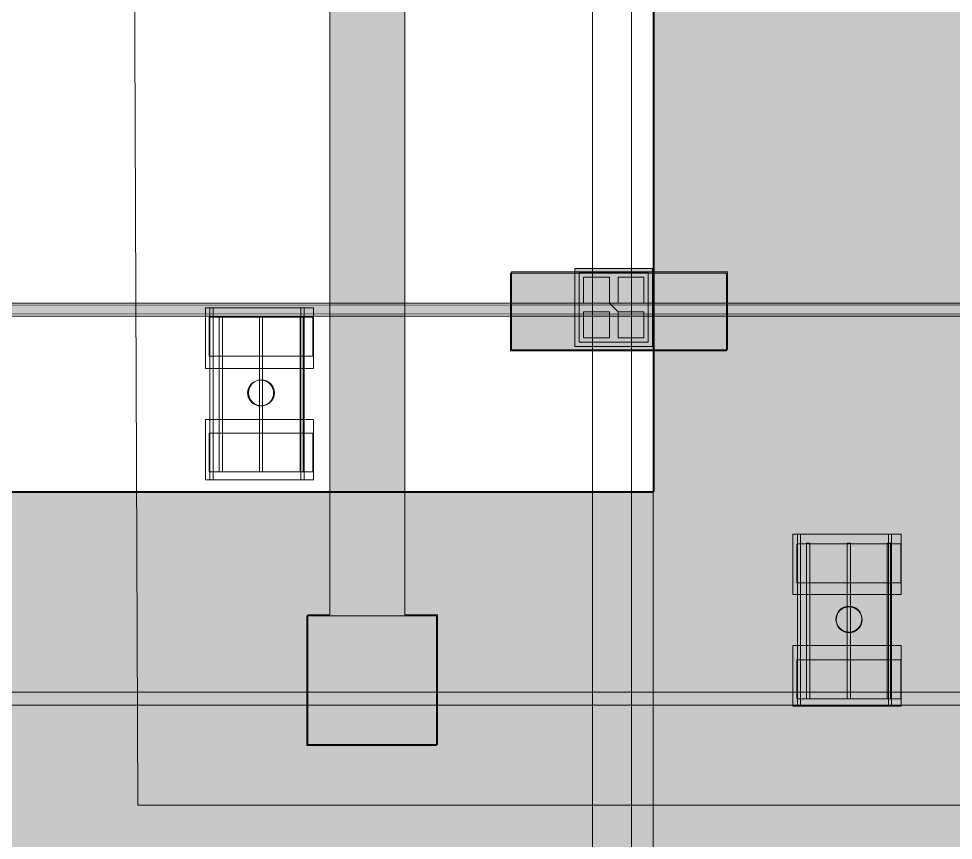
# Model space of a CAD drawing. Header units: inches. Extents: x -10671 to 1761, y -674 to 7170.
# Drawn here: x -653.6 to -221.1, y 131.8 to 511.9 of the extents above; entities that cross this region are included whole.
import ezdxf

# ---------------------------------------------------------------- set-up
doc = ezdxf.new("R2010")
doc.units = ezdxf.units.IN
doc.header["$LTSCALE"] = 19.2
doc.header["$MEASUREMENT"] = 0
for name, color, linetype, lineweight, true_color in [('DWG-bldg-utility box', 3, 'Continuous', 18, 0x00ff00), ('PDF', 6, 'Continuous', 5, 0xff00ff), ('Venue-Ceiling-HVAC', 7, 'Continuous', 5, 0xbbbbbb), ('Venue-Ceiling-Obstructions', 7, 'Continuous', 5, 0xdd0000), ('Venue-NO HANG ZONE', 7, 'Continuous', 15, 0xdd0000), ('Venue-Rigging Steel-High', 7, 'Continuous', 5, 0x800000), ('Venue-Rigging Steel-Low', 7, 'Continuous', 5, 0x0000dd)]:
    doc.layers.add(name, color=color, linetype=linetype, lineweight=lineweight, true_color=true_color)
for name, color, linetype, lineweight in [('Venue-Ceiling-Lights', 7, 'Continuous', 5), ('Venue-Ceiling-Lights Circuits', 7, 'Continuous', 5), ('Venue-Floor Pockets', 7, 'Continuous', 5)]:
    doc.layers.add(name, color=color, linetype=linetype, lineweight=lineweight)

# ---------------------------------------------------------------- blocks, each defined once
blk = doc.blocks.new('FLOORBOX')
at = {"layer": 'Venue-Floor Pockets', "linetype": 'Continuous', "lineweight": 0, "true_color": 0xaaaaaa}
blk.add_hatch(color=253, dxfattribs=at).paths.add_polyline_path([(-18, 18), (18, 18), (18, -18), (-18, -18)])
at = {"layer": 'Venue-Floor Pockets', "linetype": 'Continuous', "lineweight": 0, "true_color": 0xbbbbbb}
blk.add_hatch(color=9, dxfattribs=at).paths.add_polyline_path([(-16, 16), (16, 16), (16, -16), (-16, -16)])
at = {"layer": 'Venue-Floor Pockets', "linetype": 'Continuous', "lineweight": 0, "true_color": 0xdddddd}
for points in [[(-14, 14), (-2, 14), (-2, 2), (-14, 2)], [(2, 14), (14, 14), (14, 2), (2, 2)], [(-14, -2), (-2, -2), (-2, -14), (-14, -14)], [(2, -2), (14, -2), (14, -14), (2, -14)]]:
    blk.add_hatch(color=254, dxfattribs=at).paths.add_polyline_path(points)
at = {"layer": 'Venue-Floor Pockets', "color": 7, "linetype": 'Continuous', "lineweight": 5, "flags": 128}
for points in [[(-18, 18), (18, 18), (18, -18), (-18, -18)], [(-16, 16), (16, 16), (16, -16), (-16, -16)], [(-14, 14), (-2, 14), (-2, 2), (-14, 2)], [(2, 14), (14, 14), (14, 2), (2, 2)], [(-14, -2), (-2, -2), (-2, -14), (-14, -14)], [(2, -2), (14, -2), (14, -14), (2, -14)]]:
    blk.add_lwpolyline(points, close=True, dxfattribs=at)
blk = doc.blocks.new('No Hang Zone H_1 (2D)')
at = {"layer": 'Venue-NO HANG ZONE', "linetype": 'Continuous', "lineweight": 0}
blk.add_hatch(color=7, dxfattribs=at).paths.add_polyline_path([(-1245.0112, 1241.49465), (-1245.0112, -1241.49465), (1245.0112, -1241.49465), (1245.0112, -914.50545), (-985.5915, -914.50545), (-985.5915, 1241.49465)])
at = {"layer": 'Venue-NO HANG ZONE', "flags": 128}
blk.add_lwpolyline([(-1245.0112, 1241.49465), (-1245.0112, -1241.49465), (1245.0112, -1241.49465), (1245.0112, -914.50545), (-985.5915, -914.50545), (-985.5915, 1241.49465)], close=True, dxfattribs=at)
blk = doc.blocks.new('Group-2476-1')
at = {"layer": 'PDF'}
for points, invisible_edges in [([(-540.5, 344.65, 388), (-545, 343.75, 388), (-547.21, 341.06, 388), (-540.5, 344.65, 388)], 15), ([(-546.66, 335.43, 388), (-540.5, 344.65, 388), (-547.21, 341.06, 388), (-546.66, 335.43, 388)], 15), ([(-547.21, 341.06, 398), (-546.66, 342.1, 398), (-545, 343.75, 398), (-547.21, 341.06, 398)], 14), ([(-546.66, 335.43, 398), (-547.21, 341.06, 398), (-545, 343.75, 398), (-546.66, 335.43, 398)], 15), ([(-545, 343.75, 388), (-546.66, 342.1, 388), (-547.21, 341.06, 388), (-545, 343.75, 388)], 13), ([(-546.66, 335.43, 388), (-537.43, 334.52, 388), (-540.5, 344.65, 388), (-546.66, 335.43, 388)], 15), ([(-546.66, 342.1, 398), (-545.91, 343, 398), (-545, 343.75, 398), (-546.66, 342.1, 398)], 12), ([(-545, 343.75, 398), (-535.78, 337.59, 398), (-546.66, 335.43, 398), (-545, 343.75, 398)], 15), ([(-545, 343.75, 388), (-545.91, 343, 388), (-546.66, 342.1, 388), (-545, 343.75, 388)], 12), ([(-545, 343.75, 398), (-543.96, 344.3, 398), (-542.84, 344.65, 398), (-545, 343.75, 398)], 12), ([(-545, 343.75, 398), (-542.84, 344.65, 398), (-540.5, 344.65, 398), (-545, 343.75, 398)], 15), ([(-545, 343.75, 398), (-540.5, 344.65, 398), (-537.43, 343, 398), (-545, 343.75, 398)], 15), ([(-542.84, 344.65, 388), (-543.96, 344.3, 388), (-545, 343.75, 388), (-542.84, 344.65, 388)], 12), ([(-540.5, 344.65, 388), (-542.84, 344.65, 388), (-545, 343.75, 388), (-540.5, 344.65, 388)], 15), ([(-545, 343.75, 398), (-537.43, 343, 398), (-535.78, 337.59, 398), (-545, 343.75, 398)], 15), ([(-542.84, 344.65, 398), (-541.67, 344.76, 398), (-540.5, 344.65, 398), (-542.84, 344.65, 398)], 12), ([(-540.5, 344.65, 388), (-541.67, 344.76, 388), (-542.84, 344.65, 388), (-540.5, 344.65, 388)], 12), ([(-540.5, 344.65, 398), (-539.37, 344.3, 398), (-537.43, 343, 398), (-540.5, 344.65, 398)], 14), ([(-537.43, 343, 388), (-539.37, 344.3, 388), (-540.5, 344.65, 388), (-537.43, 343, 388)], 13), ([(-535.78, 339.93, 388), (-537.43, 343, 388), (-540.5, 344.65, 388), (-535.78, 339.93, 388)], 15), ([(-537.43, 334.52, 388), (-535.78, 339.93, 388), (-540.5, 344.65, 388), (-537.43, 334.52, 388)], 15), ([(-539.37, 344.3, 398), (-538.34, 343.75, 398), (-537.43, 343, 398), (-539.37, 344.3, 398)], 12), ([(-537.43, 343, 388), (-538.34, 343.75, 388), (-539.37, 344.3, 388), (-537.43, 343, 388)], 12), ([(-537.43, 343, 398), (-536.68, 342.1, 398), (-535.78, 339.93, 398), (-537.43, 343, 398)], 14), ([(-537.43, 343, 398), (-535.78, 339.93, 398), (-535.78, 337.59, 398), (-537.43, 343, 398)], 15), ([(-535.78, 339.93, 388), (-536.68, 342.1, 388), (-537.43, 343, 388), (-535.78, 339.93, 388)], 13), ([(-536.68, 342.1, 398), (-536.13, 341.06, 398), (-535.78, 339.93, 398), (-536.68, 342.1, 398)], 12), ([(-535.78, 339.93, 388), (-536.13, 341.06, 388), (-536.68, 342.1, 388), (-535.78, 339.93, 388)], 12), ([(-547.67, 338.76, 398), (-547.55, 339.93, 398), (-547.21, 341.06, 398), (-547.67, 338.76, 398)], 12), ([(-546.66, 335.43, 398), (-547.67, 338.76, 398), (-547.21, 341.06, 398), (-546.66, 335.43, 398)], 15), ([(-547.21, 341.06, 388), (-547.55, 339.93, 388), (-547.67, 338.76, 388), (-547.21, 341.06, 388)], 12), ([(-547.21, 341.06, 388), (-547.67, 338.76, 388), (-546.66, 335.43, 388), (-547.21, 341.06, 388)], 15), ([(-547.21, 336.47, 398), (-547.55, 337.59, 398), (-547.67, 338.76, 398), (-547.21, 336.47, 398)], 12), ([(-546.66, 335.43, 398), (-547.21, 336.47, 398), (-547.67, 338.76, 398), (-546.66, 335.43, 398)], 14), ([(-547.67, 338.76, 388), (-547.55, 337.59, 388), (-547.21, 336.47, 388), (-547.67, 338.76, 388)], 12), ([(-547.67, 338.76, 388), (-547.21, 336.47, 388), (-546.66, 335.43, 388), (-547.67, 338.76, 388)], 13), ([(-535.78, 337.59, 398), (-542.84, 332.88, 398), (-546.66, 335.43, 398), (-535.78, 337.59, 398)], 15), ([(-535.78, 337.59, 398), (-537.43, 334.52, 398), (-542.84, 332.88, 398), (-535.78, 337.59, 398)], 15), ([(-537.43, 334.52, 388), (-535.78, 337.59, 388), (-535.78, 339.93, 388), (-537.43, 334.52, 388)], 15), ([(-535.78, 337.59, 398), (-536.68, 335.43, 398), (-537.43, 334.52, 398), (-535.78, 337.59, 398)], 13), ([(-537.43, 334.52, 388), (-536.68, 335.43, 388), (-535.78, 337.59, 388), (-537.43, 334.52, 388)], 14), ([(-535.78, 337.59, 398), (-536.13, 336.47, 398), (-536.68, 335.43, 398), (-535.78, 337.59, 398)], 12), ([(-536.68, 335.43, 388), (-536.13, 336.47, 388), (-535.78, 337.59, 388), (-536.68, 335.43, 388)], 12), ([(-535.78, 339.93, 398), (-535.67, 338.76, 398), (-535.78, 337.59, 398), (-535.78, 339.93, 398)], 12), ([(-535.78, 337.59, 388), (-535.67, 338.76, 388), (-535.78, 339.93, 388), (-535.78, 337.59, 388)], 12), ([(-545, 333.77, 398), (-545.91, 334.52, 398), (-546.66, 335.43, 398), (-545, 333.77, 398)], 12), ([(-542.84, 332.88, 398), (-545, 333.77, 398), (-546.66, 335.43, 398), (-542.84, 332.88, 398)], 15), ([(-546.66, 335.43, 388), (-545.91, 334.52, 388), (-545, 333.77, 388), (-546.66, 335.43, 388)], 12), ([(-546.66, 335.43, 388), (-545, 333.77, 388), (-542.84, 332.88, 388), (-546.66, 335.43, 388)], 15), ([(-546.66, 335.43, 388), (-542.84, 332.88, 388), (-537.43, 334.52, 388), (-546.66, 335.43, 388)], 15), ([(-542.84, 332.88, 398), (-543.96, 333.22, 398), (-545, 333.77, 398), (-542.84, 332.88, 398)], 12), ([(-545, 333.77, 388), (-543.96, 333.22, 388), (-542.84, 332.88, 388), (-545, 333.77, 388)], 12), ([(-537.43, 334.52, 398), (-540.5, 332.88, 398), (-542.84, 332.88, 398), (-537.43, 334.52, 398)], 15), ([(-542.84, 332.88, 388), (-540.5, 332.88, 388), (-537.43, 334.52, 388), (-542.84, 332.88, 388)], 15), ([(-537.43, 334.52, 398), (-539.37, 333.22, 398), (-540.5, 332.88, 398), (-537.43, 334.52, 398)], 13), ([(-540.5, 332.88, 388), (-539.37, 333.22, 388), (-537.43, 334.52, 388), (-540.5, 332.88, 388)], 14), ([(-537.43, 334.52, 398), (-538.34, 333.77, 398), (-539.37, 333.22, 398), (-537.43, 334.52, 398)], 12), ([(-539.37, 333.22, 388), (-538.34, 333.77, 388), (-537.43, 334.52, 388), (-539.37, 333.22, 388)], 12), ([(-540.5, 332.88, 398), (-541.67, 332.76, 398), (-542.84, 332.88, 398), (-540.5, 332.88, 398)], 12), ([(-542.84, 332.88, 388), (-541.67, 332.76, 388), (-540.5, 332.88, 388), (-542.84, 332.88, 388)], 12)]:
    blk.add_3dface(points, dxfattribs=dict(at, invisible_edges=invisible_edges))
for points in [[(-547.21, 341.06, 388), (-547.21, 341.06, 398), (-546.66, 342.1, 398), (-546.66, 342.1, 388)], [(-546.66, 342.1, 388), (-546.66, 342.1, 398), (-545.91, 343, 398), (-545.91, 343, 388)], [(-545.91, 343, 388), (-545.91, 343, 398), (-545, 343.75, 398), (-545, 343.75, 388)], [(-545, 343.75, 388), (-545, 343.75, 398), (-543.96, 344.3, 398), (-543.96, 344.3, 388)], [(-543.96, 344.3, 388), (-543.96, 344.3, 398), (-542.84, 344.65, 398), (-542.84, 344.65, 388)], [(-542.84, 344.65, 388), (-542.84, 344.65, 398), (-541.67, 344.76, 398), (-541.67, 344.76, 388)], [(-541.67, 344.76, 388), (-541.67, 344.76, 398), (-540.5, 344.65, 398), (-540.5, 344.65, 388)], [(-540.5, 344.65, 388), (-540.5, 344.65, 398), (-539.37, 344.3, 398), (-539.37, 344.3, 388)], [(-539.37, 344.3, 388), (-539.37, 344.3, 398), (-538.34, 343.75, 398), (-538.34, 343.75, 388)], [(-538.34, 343.75, 388), (-538.34, 343.75, 398), (-537.43, 343, 398), (-537.43, 343, 388)], [(-537.43, 343, 388), (-537.43, 343, 398), (-536.68, 342.1, 398), (-536.68, 342.1, 388)], [(-536.68, 342.1, 388), (-536.68, 342.1, 398), (-536.13, 341.06, 398), (-536.13, 341.06, 388)], [(-547.67, 338.76, 388), (-547.67, 338.76, 398), (-547.55, 339.93, 398), (-547.55, 339.93, 388)], [(-547.55, 337.59, 388), (-547.55, 337.59, 398), (-547.67, 338.76, 398), (-547.67, 338.76, 388)], [(-547.55, 339.93, 388), (-547.55, 339.93, 398), (-547.21, 341.06, 398), (-547.21, 341.06, 388)], [(-547.21, 336.47, 388), (-547.21, 336.47, 398), (-547.55, 337.59, 398), (-547.55, 337.59, 388)], [(-536.13, 341.06, 388), (-536.13, 341.06, 398), (-535.78, 339.93, 398), (-535.78, 339.93, 388)], [(-535.78, 337.59, 388), (-535.78, 337.59, 398), (-536.13, 336.47, 398), (-536.13, 336.47, 388)], [(-535.78, 339.93, 388), (-535.78, 339.93, 398), (-535.67, 338.76, 398), (-535.67, 338.76, 388)], [(-535.67, 338.76, 388), (-535.67, 338.76, 398), (-535.78, 337.59, 398), (-535.78, 337.59, 388)], [(-546.66, 335.43, 388), (-546.66, 335.43, 398), (-547.21, 336.47, 398), (-547.21, 336.47, 388)], [(-545.91, 334.52, 388), (-545.91, 334.52, 398), (-546.66, 335.43, 398), (-546.66, 335.43, 388)], [(-545, 333.77, 388), (-545, 333.77, 398), (-545.91, 334.52, 398), (-545.91, 334.52, 388)], [(-543.96, 333.22, 388), (-543.96, 333.22, 398), (-545, 333.77, 398), (-545, 333.77, 388)], [(-542.84, 332.88, 388), (-542.84, 332.88, 398), (-543.96, 333.22, 398), (-543.96, 333.22, 388)], [(-539.37, 333.22, 388), (-539.37, 333.22, 398), (-540.5, 332.88, 398), (-540.5, 332.88, 388)], [(-538.34, 333.77, 388), (-538.34, 333.77, 398), (-539.37, 333.22, 398), (-539.37, 333.22, 388)], [(-537.43, 334.52, 388), (-537.43, 334.52, 398), (-538.34, 333.77, 398), (-538.34, 333.77, 388)], [(-536.68, 335.43, 388), (-536.68, 335.43, 398), (-537.43, 334.52, 398), (-537.43, 334.52, 388)], [(-536.13, 336.47, 388), (-536.13, 336.47, 398), (-536.68, 335.43, 398), (-536.68, 335.43, 388)], [(-541.67, 332.76, 388), (-541.67, 332.76, 398), (-542.84, 332.88, 398), (-542.84, 332.88, 388)], [(-540.5, 332.88, 388), (-540.5, 332.88, 398), (-541.67, 332.76, 398), (-541.67, 332.76, 388)]]:
    blk.add_3dface(points, dxfattribs=at)
blk = doc.blocks.new('Group-2477-1')
at = {"layer": 'PDF'}
for points in [[(-565.54, 373.87, 393.91), (-565.54, 373.87, 397.91), (-517.54, 373.87, 397.91), (-517.54, 373.87, 393.91)], [(-565.54, 355.87, 393.91), (-565.54, 355.87, 397.91), (-565.54, 373.87, 397.91), (-565.54, 373.87, 393.91)], [(-517.54, 373.87, 397.91), (-565.54, 373.87, 397.91), (-565.54, 355.87, 397.91), (-517.54, 355.87, 397.91)], [(-517.54, 355.87, 393.91), (-565.54, 355.87, 393.91), (-565.54, 373.87, 393.91), (-517.54, 373.87, 393.91)], [(-517.54, 373.87, 393.91), (-517.54, 373.87, 397.91), (-517.54, 355.87, 397.91), (-517.54, 355.87, 393.91)], [(-517.54, 355.87, 393.91), (-517.54, 355.87, 397.91), (-565.54, 355.87, 397.91), (-565.54, 355.87, 393.91)]]:
    blk.add_3dface(points, dxfattribs=at)
blk = doc.blocks.new('Group-2478-1')
at = {"layer": 'PDF'}
for points in [[(-523.44, 374.26, 397.97), (-523.44, 374.26, 398.97), (-521.94, 374.26, 398.97), (-521.94, 374.26, 397.97)], [(-523.44, 302.26, 397.97), (-523.44, 302.26, 398.97), (-523.44, 374.26, 398.97), (-523.44, 374.26, 397.97)], [(-521.94, 374.26, 398.97), (-523.44, 374.26, 398.97), (-523.44, 302.26, 398.97), (-521.94, 302.26, 398.97)], [(-521.94, 302.26, 397.97), (-523.44, 302.26, 397.97), (-523.44, 374.26, 397.97), (-521.94, 374.26, 397.97)], [(-521.94, 374.26, 397.97), (-521.94, 374.26, 398.97), (-521.94, 302.26, 398.97), (-521.94, 302.26, 397.97)], [(-521.94, 302.26, 397.97), (-521.94, 302.26, 398.97), (-523.44, 302.26, 398.97), (-523.44, 302.26, 397.97)]]:
    blk.add_3dface(points, dxfattribs=at)
blk = doc.blocks.new('Group-2479-1')
at = {"layer": 'PDF'}
for points in [[(-542.26, 374.26, 397.97), (-542.26, 374.26, 398.97), (-540.76, 374.26, 398.97), (-540.76, 374.26, 397.97)], [(-542.26, 302.26, 397.97), (-542.26, 302.26, 398.97), (-542.26, 374.26, 398.97), (-542.26, 374.26, 397.97)], [(-540.76, 374.26, 398.97), (-542.26, 374.26, 398.97), (-542.26, 302.26, 398.97), (-540.76, 302.26, 398.97)], [(-540.76, 302.26, 397.97), (-542.26, 302.26, 397.97), (-542.26, 374.26, 397.97), (-540.76, 374.26, 397.97)], [(-540.76, 374.26, 397.97), (-540.76, 374.26, 398.97), (-540.76, 302.26, 398.97), (-540.76, 302.26, 397.97)], [(-540.76, 302.26, 397.97), (-540.76, 302.26, 398.97), (-542.26, 302.26, 398.97), (-542.26, 302.26, 397.97)]]:
    blk.add_3dface(points, dxfattribs=at)
blk = doc.blocks.new('Group-2480-1')
at = {"layer": 'PDF'}
for points in [[(-560.86, 374.26, 397.97), (-560.86, 374.26, 398.97), (-559.36, 374.26, 398.97), (-559.36, 374.26, 397.97)], [(-560.86, 302.26, 397.97), (-560.86, 302.26, 398.97), (-560.86, 374.26, 398.97), (-560.86, 374.26, 397.97)], [(-559.36, 374.26, 398.97), (-560.86, 374.26, 398.97), (-560.86, 302.26, 398.97), (-559.36, 302.26, 398.97)], [(-559.36, 302.26, 397.97), (-560.86, 302.26, 397.97), (-560.86, 374.26, 397.97), (-559.36, 374.26, 397.97)], [(-559.36, 374.26, 397.97), (-559.36, 374.26, 398.97), (-559.36, 302.26, 398.97), (-559.36, 302.26, 397.97)], [(-559.36, 302.26, 397.97), (-559.36, 302.26, 398.97), (-560.86, 302.26, 398.97), (-560.86, 302.26, 397.97)]]:
    blk.add_3dface(points, dxfattribs=at)
blk = doc.blocks.new('Group-2481-1')
at = {"layer": 'PDF'}
for points in [[(-565.54, 320.24, 393.91), (-565.54, 320.24, 397.91), (-517.54, 320.24, 397.91), (-517.54, 320.24, 393.91)], [(-565.54, 302.24, 393.91), (-565.54, 302.24, 397.91), (-565.54, 320.24, 397.91), (-565.54, 320.24, 393.91)], [(-517.54, 320.24, 397.91), (-565.54, 320.24, 397.91), (-565.54, 302.24, 397.91), (-517.54, 302.24, 397.91)], [(-517.54, 302.24, 393.91), (-565.54, 302.24, 393.91), (-565.54, 320.24, 393.91), (-517.54, 320.24, 393.91)], [(-517.54, 320.24, 393.91), (-517.54, 320.24, 397.91), (-517.54, 302.24, 397.91), (-517.54, 302.24, 393.91)], [(-517.54, 302.24, 393.91), (-517.54, 302.24, 397.91), (-565.54, 302.24, 397.91), (-565.54, 302.24, 393.91)]]:
    blk.add_3dface(points, dxfattribs=at)
blk = doc.blocks.new('Group-2482-1')
at = {"layer": 'PDF'}
for name in ['Group-2477-1', 'Group-2480-1', 'Group-2479-1', 'Group-2478-1', 'Group-2476-1', 'Group-2481-1']:
    blk.add_blockref(name, (0, 0), dxfattribs=at)
blk = doc.blocks.new('Group-2486-1')
at = {"layer": 'PDF'}
for points, invisible_edges in [([(-275.2, 232.63, 10), (-274.86, 236.1, 10), (-272.65, 238.79, 10), (-275.2, 232.63, 10)], 15), ([(-275.2, 232.63, 10), (-272.65, 238.79, 10), (-263.77, 236.1, 10), (-275.2, 232.63, 10)], 15), ([(-270.49, 239.69), (-272.65, 238.79), (-274.86, 236.1), (-270.49, 239.69)], 15), ([(-265.98, 238.79), (-270.49, 239.69), (-274.86, 236.1), (-265.98, 238.79)], 15), ([(-274.86, 236.1, 10), (-274.3, 237.14, 10), (-272.65, 238.79, 10), (-274.86, 236.1, 10)], 14), ([(-272.65, 238.79), (-274.3, 237.14), (-274.86, 236.1), (-272.65, 238.79)], 13), ([(-263.43, 232.63), (-265.98, 238.79), (-274.86, 236.1), (-263.43, 232.63)], 15), ([(-274.3, 237.14, 10), (-273.56, 238.04, 10), (-272.65, 238.79, 10), (-274.3, 237.14, 10)], 12), ([(-272.65, 238.79), (-273.56, 238.04), (-274.3, 237.14), (-272.65, 238.79)], 12), ([(-272.65, 238.79, 10), (-271.61, 239.34, 10), (-270.49, 239.69, 10), (-272.65, 238.79, 10)], 12), ([(-272.65, 238.79, 10), (-270.49, 239.69, 10), (-268.15, 239.69, 10), (-272.65, 238.79, 10)], 15), ([(-272.65, 238.79, 10), (-268.15, 239.69, 10), (-263.77, 236.1, 10), (-272.65, 238.79, 10)], 15), ([(-270.49, 239.69), (-271.61, 239.34), (-272.65, 238.79), (-270.49, 239.69)], 12), ([(-270.49, 239.69, 10), (-269.32, 239.8, 10), (-268.15, 239.69, 10), (-270.49, 239.69, 10)], 12), ([(-268.15, 239.69), (-269.32, 239.8), (-270.49, 239.69), (-268.15, 239.69)], 12), ([(-265.98, 238.79), (-268.15, 239.69), (-270.49, 239.69), (-265.98, 238.79)], 15), ([(-268.15, 239.69, 10), (-267.02, 239.34, 10), (-265.98, 238.79, 10), (-268.15, 239.69, 10)], 12), ([(-268.15, 239.69, 10), (-265.98, 238.79, 10), (-263.77, 236.1, 10), (-268.15, 239.69, 10)], 15), ([(-265.98, 238.79), (-267.02, 239.34), (-268.15, 239.69), (-265.98, 238.79)], 12), ([(-265.98, 238.79, 10), (-265.07, 238.04, 10), (-264.33, 237.14, 10), (-265.98, 238.79, 10)], 12), ([(-265.98, 238.79, 10), (-264.33, 237.14, 10), (-263.77, 236.1, 10), (-265.98, 238.79, 10)], 13), ([(-264.33, 237.14), (-265.07, 238.04), (-265.98, 238.79), (-264.33, 237.14)], 12), ([(-263.77, 236.1), (-264.33, 237.14), (-265.98, 238.79), (-263.77, 236.1)], 14), ([(-263.43, 232.63), (-263.77, 236.1), (-265.98, 238.79), (-263.43, 232.63)], 15), ([(-275.32, 233.8, 10), (-275.2, 234.97, 10), (-274.86, 236.1, 10), (-275.32, 233.8, 10)], 12), ([(-275.2, 232.63, 10), (-275.32, 233.8, 10), (-274.86, 236.1, 10), (-275.2, 232.63, 10)], 14), ([(-274.86, 236.1), (-275.2, 234.97), (-275.32, 233.8), (-274.86, 236.1)], 12), ([(-274.86, 236.1), (-275.32, 233.8), (-275.2, 232.63), (-274.86, 236.1)], 13), ([(-263.77, 236.1, 10), (-265.98, 228.81, 10), (-275.2, 232.63, 10), (-263.77, 236.1, 10)], 15), ([(-274.86, 236.1), (-275.2, 232.63), (-272.65, 228.81), (-274.86, 236.1)], 15), ([(-274.86, 236.1), (-272.65, 228.81), (-263.43, 232.63), (-274.86, 236.1)], 15), ([(-263.77, 236.1, 10), (-263.43, 232.63, 10), (-265.98, 228.81, 10), (-263.77, 236.1, 10)], 15), ([(-263.77, 236.1, 10), (-263.43, 234.97, 10), (-263.32, 233.8, 10), (-263.77, 236.1, 10)], 12), ([(-263.77, 236.1, 10), (-263.32, 233.8, 10), (-263.43, 232.63, 10), (-263.77, 236.1, 10)], 13), ([(-263.32, 233.8), (-263.43, 234.97), (-263.77, 236.1), (-263.32, 233.8)], 12), ([(-263.43, 232.63), (-263.32, 233.8), (-263.77, 236.1), (-263.43, 232.63)], 14), ([(-274.3, 230.47, 10), (-274.86, 231.51, 10), (-275.2, 232.63, 10), (-274.3, 230.47, 10)], 12), ([(-272.65, 228.81, 10), (-274.3, 230.47, 10), (-275.2, 232.63, 10), (-272.65, 228.81, 10)], 15), ([(-270.49, 227.92, 10), (-272.65, 228.81, 10), (-275.2, 232.63, 10), (-270.49, 227.92, 10)], 15), ([(-265.98, 228.81, 10), (-270.49, 227.92, 10), (-275.2, 232.63, 10), (-265.98, 228.81, 10)], 15), ([(-275.2, 232.63), (-274.86, 231.51), (-274.3, 230.47), (-275.2, 232.63)], 12), ([(-275.2, 232.63), (-274.3, 230.47), (-272.65, 228.81), (-275.2, 232.63)], 15), ([(-272.65, 228.81, 10), (-273.56, 229.56, 10), (-274.3, 230.47, 10), (-272.65, 228.81, 10)], 12), ([(-274.3, 230.47), (-273.56, 229.56), (-272.65, 228.81), (-274.3, 230.47)], 12), ([(-272.65, 228.81), (-268.15, 227.92), (-263.43, 232.63), (-272.65, 228.81)], 15), ([(-268.15, 227.92), (-265.98, 228.81), (-263.43, 232.63), (-268.15, 227.92)], 15), ([(-263.43, 232.63, 10), (-264.33, 230.47, 10), (-265.98, 228.81, 10), (-263.43, 232.63, 10)], 15), ([(-265.98, 228.81), (-264.33, 230.47), (-263.43, 232.63), (-265.98, 228.81)], 15), ([(-264.33, 230.47, 10), (-265.07, 229.56, 10), (-265.98, 228.81, 10), (-264.33, 230.47, 10)], 12), ([(-265.98, 228.81), (-265.07, 229.56), (-264.33, 230.47), (-265.98, 228.81)], 12), ([(-263.43, 232.63, 10), (-263.77, 231.51, 10), (-264.33, 230.47, 10), (-263.43, 232.63, 10)], 12), ([(-264.33, 230.47), (-263.77, 231.51), (-263.43, 232.63), (-264.33, 230.47)], 12), ([(-270.49, 227.92, 10), (-271.61, 228.26, 10), (-272.65, 228.81, 10), (-270.49, 227.92, 10)], 12), ([(-272.65, 228.81), (-271.61, 228.26), (-270.49, 227.92), (-272.65, 228.81)], 12), ([(-272.65, 228.81), (-270.49, 227.92), (-268.15, 227.92), (-272.65, 228.81)], 15), ([(-265.98, 228.81, 10), (-268.15, 227.92, 10), (-270.49, 227.92, 10), (-265.98, 228.81, 10)], 15), ([(-268.15, 227.92, 10), (-269.32, 227.8, 10), (-270.49, 227.92, 10), (-268.15, 227.92, 10)], 12), ([(-270.49, 227.92), (-269.32, 227.8), (-268.15, 227.92), (-270.49, 227.92)], 12), ([(-265.98, 228.81, 10), (-267.02, 228.26, 10), (-268.15, 227.92, 10), (-265.98, 228.81, 10)], 12), ([(-268.15, 227.92), (-267.02, 228.26), (-265.98, 228.81), (-268.15, 227.92)], 12)]:
    blk.add_3dface(points, dxfattribs=dict(at, invisible_edges=invisible_edges))
for points in [[(-274.3, 237.14), (-274.3, 237.14, 10), (-273.56, 238.04, 10), (-273.56, 238.04)], [(-273.56, 238.04), (-273.56, 238.04, 10), (-272.65, 238.79, 10), (-272.65, 238.79)], [(-272.65, 238.79), (-272.65, 238.79, 10), (-271.61, 239.34, 10), (-271.61, 239.34)], [(-271.61, 239.34), (-271.61, 239.34, 10), (-270.49, 239.69, 10), (-270.49, 239.69)], [(-270.49, 239.69), (-270.49, 239.69, 10), (-269.32, 239.8, 10), (-269.32, 239.8)], [(-269.32, 239.8), (-269.32, 239.8, 10), (-268.15, 239.69, 10), (-268.15, 239.69)], [(-268.15, 239.69), (-268.15, 239.69, 10), (-267.02, 239.34, 10), (-267.02, 239.34)], [(-267.02, 239.34), (-267.02, 239.34, 10), (-265.98, 238.79, 10), (-265.98, 238.79)], [(-265.98, 238.79), (-265.98, 238.79, 10), (-265.07, 238.04, 10), (-265.07, 238.04)], [(-265.07, 238.04), (-265.07, 238.04, 10), (-264.33, 237.14, 10), (-264.33, 237.14)], [(-275.32, 233.8), (-275.32, 233.8, 10), (-275.2, 234.97, 10), (-275.2, 234.97)], [(-275.2, 232.63), (-275.2, 232.63, 10), (-275.32, 233.8, 10), (-275.32, 233.8)], [(-275.2, 234.97), (-275.2, 234.97, 10), (-274.86, 236.1, 10), (-274.86, 236.1)], [(-274.86, 236.1), (-274.86, 236.1, 10), (-274.3, 237.14, 10), (-274.3, 237.14)], [(-264.33, 237.14), (-264.33, 237.14, 10), (-263.77, 236.1, 10), (-263.77, 236.1)], [(-263.77, 236.1), (-263.77, 236.1, 10), (-263.43, 234.97, 10), (-263.43, 234.97)], [(-263.43, 234.97), (-263.43, 234.97, 10), (-263.32, 233.8, 10), (-263.32, 233.8)], [(-263.32, 233.8), (-263.32, 233.8, 10), (-263.43, 232.63, 10), (-263.43, 232.63)], [(-274.86, 231.51), (-274.86, 231.51, 10), (-275.2, 232.63, 10), (-275.2, 232.63)], [(-274.3, 230.47), (-274.3, 230.47, 10), (-274.86, 231.51, 10), (-274.86, 231.51)], [(-273.56, 229.56), (-273.56, 229.56, 10), (-274.3, 230.47, 10), (-274.3, 230.47)], [(-272.65, 228.81), (-272.65, 228.81, 10), (-273.56, 229.56, 10), (-273.56, 229.56)], [(-265.07, 229.56), (-265.07, 229.56, 10), (-265.98, 228.81, 10), (-265.98, 228.81)], [(-264.33, 230.47), (-264.33, 230.47, 10), (-265.07, 229.56, 10), (-265.07, 229.56)], [(-263.77, 231.51), (-263.77, 231.51, 10), (-264.33, 230.47, 10), (-264.33, 230.47)], [(-263.43, 232.63), (-263.43, 232.63, 10), (-263.77, 231.51, 10), (-263.77, 231.51)], [(-271.61, 228.26), (-271.61, 228.26, 10), (-272.65, 228.81, 10), (-272.65, 228.81)], [(-270.49, 227.92), (-270.49, 227.92, 10), (-271.61, 228.26, 10), (-271.61, 228.26)], [(-269.32, 227.8), (-269.32, 227.8, 10), (-270.49, 227.92, 10), (-270.49, 227.92)], [(-268.15, 227.92), (-268.15, 227.92, 10), (-269.32, 227.8, 10), (-269.32, 227.8)], [(-267.02, 228.26), (-267.02, 228.26, 10), (-268.15, 227.92, 10), (-268.15, 227.92)], [(-265.98, 228.81), (-265.98, 228.81, 10), (-267.02, 228.26, 10), (-267.02, 228.26)]]:
    blk.add_3dface(points, dxfattribs=at)
blk = doc.blocks.new('Group-2487-1')
at = {"layer": 'PDF'}
for points in [[(-293.44, 250.91, 5.91), (-293.44, 250.91, 9.91), (-293.44, 268.91, 9.91), (-293.44, 268.91, 5.91)], [(-293.44, 268.91, 5.91), (-293.44, 268.91, 9.91), (-245.44, 268.91, 9.91), (-245.44, 268.91, 5.91)], [(-293.44, 250.91, 9.91), (-245.44, 250.91, 9.91), (-245.44, 268.91, 9.91), (-293.44, 268.91, 9.91)], [(-293.44, 268.91, 5.91), (-245.44, 268.91, 5.91), (-245.44, 250.91, 5.91), (-293.44, 250.91, 5.91)], [(-245.44, 268.91, 5.91), (-245.44, 268.91, 9.91), (-245.44, 250.91, 9.91), (-245.44, 250.91, 5.91)], [(-245.44, 250.91, 5.91), (-245.44, 250.91, 9.91), (-293.44, 250.91, 9.91), (-293.44, 250.91, 5.91)]]:
    blk.add_3dface(points, dxfattribs=at)
blk = doc.blocks.new('Group-2488-1')
at = {"layer": 'PDF'}
for points in [[(-289.05, 197.3, 9.97), (-289.05, 197.3, 10.97), (-289.05, 269.3, 10.97), (-289.05, 269.3, 9.97)], [(-289.05, 269.3, 9.97), (-289.05, 269.3, 10.97), (-287.55, 269.3, 10.97), (-287.55, 269.3, 9.97)], [(-289.05, 197.3, 10.97), (-287.55, 197.3, 10.97), (-287.55, 269.3, 10.97), (-289.05, 269.3, 10.97)], [(-289.05, 269.3, 9.97), (-287.55, 269.3, 9.97), (-287.55, 197.3, 9.97), (-289.05, 197.3, 9.97)], [(-287.55, 269.3, 9.97), (-287.55, 269.3, 10.97), (-287.55, 197.3, 10.97), (-287.55, 197.3, 9.97)], [(-287.55, 197.3, 9.97), (-287.55, 197.3, 10.97), (-289.05, 197.3, 10.97), (-289.05, 197.3, 9.97)]]:
    blk.add_3dface(points, dxfattribs=at)
blk = doc.blocks.new('Group-2489-1')
at = {"layer": 'PDF'}
for points in [[(-270.23, 197.3, 9.97), (-270.23, 197.3, 10.97), (-270.23, 269.3, 10.97), (-270.23, 269.3, 9.97)], [(-270.23, 269.3, 9.97), (-270.23, 269.3, 10.97), (-268.73, 269.3, 10.97), (-268.73, 269.3, 9.97)], [(-270.23, 197.3, 10.97), (-268.73, 197.3, 10.97), (-268.73, 269.3, 10.97), (-270.23, 269.3, 10.97)], [(-270.23, 269.3, 9.97), (-268.73, 269.3, 9.97), (-268.73, 197.3, 9.97), (-270.23, 197.3, 9.97)], [(-268.73, 269.3, 9.97), (-268.73, 269.3, 10.97), (-268.73, 197.3, 10.97), (-268.73, 197.3, 9.97)], [(-268.73, 197.3, 9.97), (-268.73, 197.3, 10.97), (-270.23, 197.3, 10.97), (-270.23, 197.3, 9.97)]]:
    blk.add_3dface(points, dxfattribs=at)
blk = doc.blocks.new('Group-2490-1')
at = {"layer": 'PDF'}
for points in [[(-251.63, 197.3, 9.97), (-251.63, 197.3, 10.97), (-251.63, 269.3, 10.97), (-251.63, 269.3, 9.97)], [(-251.63, 269.3, 9.97), (-251.63, 269.3, 10.97), (-250.13, 269.3, 10.97), (-250.13, 269.3, 9.97)], [(-251.63, 197.3, 10.97), (-250.13, 197.3, 10.97), (-250.13, 269.3, 10.97), (-251.63, 269.3, 10.97)], [(-251.63, 269.3, 9.97), (-250.13, 269.3, 9.97), (-250.13, 197.3, 9.97), (-251.63, 197.3, 9.97)], [(-250.13, 269.3, 9.97), (-250.13, 269.3, 10.97), (-250.13, 197.3, 10.97), (-250.13, 197.3, 9.97)], [(-250.13, 197.3, 9.97), (-250.13, 197.3, 10.97), (-251.63, 197.3, 10.97), (-251.63, 197.3, 9.97)]]:
    blk.add_3dface(points, dxfattribs=at)
blk = doc.blocks.new('Group-2491-1')
at = {"layer": 'PDF'}
for points in [[(-293.44, 197.28, 5.91), (-293.44, 197.28, 9.91), (-293.44, 215.28, 9.91), (-293.44, 215.28, 5.91)], [(-293.44, 215.28, 5.91), (-293.44, 215.28, 9.91), (-245.44, 215.28, 9.91), (-245.44, 215.28, 5.91)], [(-293.44, 197.28, 9.91), (-245.44, 197.28, 9.91), (-245.44, 215.28, 9.91), (-293.44, 215.28, 9.91)], [(-293.44, 215.28, 5.91), (-245.44, 215.28, 5.91), (-245.44, 197.28, 5.91), (-293.44, 197.28, 5.91)], [(-245.44, 215.28, 5.91), (-245.44, 215.28, 9.91), (-245.44, 197.28, 9.91), (-245.44, 197.28, 5.91)], [(-245.44, 197.28, 5.91), (-245.44, 197.28, 9.91), (-293.44, 197.28, 9.91), (-293.44, 197.28, 5.91)]]:
    blk.add_3dface(points, dxfattribs=at)
blk = doc.blocks.new('Group-2492-1')
at = {"layer": 'PDF'}
for name in ['Group-2487-1', 'Group-2488-1', 'Group-2489-1', 'Group-2490-1', 'Group-2486-1', 'Group-2491-1']:
    blk.add_blockref(name, (0, 0), dxfattribs=at)
blk = doc.blocks.new('Group-2785-1')
at = {"layer": 'Venue-Ceiling-Lights', "color": 7, "linetype": 'Continuous', "lineweight": 5, "flags": 128}
for points in [[(-567.19, 378.14), (-517.19, 378.14), (-517.19, 350.14), (-567.19, 350.14)], [(-565.13, 378.14), (-563.63, 378.14), (-563.63, 298.55), (-565.13, 298.55)], [(-523.04, 378.14), (-521.54, 378.14), (-521.54, 298.55), (-523.04, 298.55)], [(-567.19, 326.55), (-517.19, 326.55), (-517.19, 298.55), (-567.19, 298.55)]]:
    blk.add_lwpolyline(points, close=True, dxfattribs=at)
at = {"layer": 'Venue-Ceiling-Lights', "color": 7, "linetype": 'Continuous', "lineweight": 5}
blk.add_circle((-541.27, 338.85), 6, dxfattribs=at)
blk = doc.blocks.new('Group-2787-1')
at = {"layer": 'Venue-Ceiling-Lights', "color": 7, "linetype": 'Continuous', "lineweight": 5, "flags": 128}
for points in [[(-295.29, 273.45), (-245.29, 273.45), (-245.29, 245.45), (-295.29, 245.45)], [(-293.24, 273.45), (-291.74, 273.45), (-291.74, 193.87), (-293.24, 193.87)], [(-251.14, 273.45), (-249.64, 273.45), (-249.64, 193.87), (-251.14, 193.87)], [(-295.29, 221.87), (-245.29, 221.87), (-245.29, 193.87), (-295.29, 193.87)]]:
    blk.add_lwpolyline(points, close=True, dxfattribs=at)
at = {"layer": 'Venue-Ceiling-Lights', "color": 7, "linetype": 'Continuous', "lineweight": 5}
blk.add_circle((-269.38, 234.16), 6, dxfattribs=at)

msp = doc.modelspace()

# ---------------------------------------------------------------- hatches: boundary and pattern name
at = {"layer": 'Venue-Ceiling-HVAC', "linetype": 'Continuous', "lineweight": 0, "true_color": 0xbbbbbb}
msp.add_hatch(color=9, dxfattribs=at).paths.add_polyline_path([(-474.92, 2485.36), (-509.69, 2485.36), (-509.69, 2352.82), (-519, 2352.82), (-519, 2292.82), (-509.69, 2292.82), (-509.69, 1802.61), (-519, 1802.62), (-519, 1742.62), (-509.69, 1742.62), (-509.69, 1328.23), (-519, 1328.23), (-519, 1268.21), (-509.69, 1268.21), (-509.69, 797.41), (-519, 797.41), (-519, 737.41), (-509.68, 737.41), (-509.68, 236.18), (-519.86, 236.18), (-519.86, 176.18), (-459.86, 176.18), (-459.86, 236.18), (-474.87, 236.18), (-474.87, 737.41), (-459, 737.41), (-459, 797.41), (-474.93, 797.41), (-474.93, 1268.29), (-458.99, 1268.29), (-459, 1328.21), (-474.93, 1328.21), (-474.93, 1742.67), (-458.93, 1742.67), (-458.93, 1802.67), (-474.93, 1802.67), (-474.93, 2292.82), (-459, 2292.82), (-459, 2352.82), (-474.93, 2352.82), (-474.93, 2424.79)])
at = {"layer": 'Venue-Ceiling-Obstructions', "linetype": 'Continuous', "lineweight": 0, "true_color": 0xffff00}
msp.add_hatch(color=2, dxfattribs=at).paths.add_polyline_path([(-2535.26, 375.17), (-34.23, 375.35), (-34.23, 379.45), (-2535.24, 379.65)])
at = {"layer": 'Venue-NO HANG ZONE', "linetype": 'Continuous', "lineweight": 0}
for points in [[(-359.98, 33.25), (-359.98, 2523.27), (-32.99, 2523.27), (-32.99, 33.25)], [(-425.99, 358.25), (-425.99, 394.25), (-325.99, 394.25), (-325.99, 358.25)], [(-2515.98, 33.25), (-2515.98, 292.67), (-359.98, 292.67), (-359.98, 33.25)]]:
    msp.add_hatch(color=7, dxfattribs=at).paths.add_polyline_path(points)

# ---------------------------------------------------------------- linework, layer by layer
at = {"layer": 'DWG-bldg-utility box'}
msp.add_line((-380.26, 380.29), (-376.26, 376.29), dxfattribs=at)
at = {"layer": 'Venue-Ceiling-HVAC', "flags": 128}
msp.add_lwpolyline([(-509.69, 1742.62), (-509.69, 1328.23), (-519, 1328.23), (-519, 1268.21), (-509.69, 1268.21), (-509.69, 797.41), (-519, 797.41), (-519, 737.41), (-509.68, 737.41), (-509.68, 236.18), (-519.86, 236.18), (-519.86, 176.18), (-459.86, 176.18), (-459.86, 236.18), (-474.87, 236.18), (-474.87, 737.41), (-459, 737.41), (-459, 797.41), (-474.93, 797.41), (-474.93, 1268.29), (-458.99, 1268.29), (-459, 1328.21), (-474.93, 1328.21), (-474.93, 1742.67)], dxfattribs=at)
at = {"layer": 'Venue-Ceiling-HVAC'}
msp.add_3dface([(-460.31, 175.63, 391.09), (-520.31, 175.63, 391.09), (-520.31, 235.63, 391.09), (-460.31, 235.63, 391.09)], dxfattribs=at)
at = {"layer": 'Venue-Ceiling-Lights Circuits', "color": 7, "linetype": 'Continuous', "lineweight": 5, "flags": 128}
msp.add_lwpolyline([(-42.86, 462.97), (-201.86, 147.97), (-598.43, 147.97), (-601.43, 895.25), (-38.76, 1079.99)], close=True, dxfattribs=at)
at = {"layer": 'Venue-Ceiling-Obstructions', "flags": 128}
msp.add_lwpolyline([(-2535.26, 375.17), (-34.23, 375.35), (-34.23, 379.45), (-2535.24, 379.65)], close=True, dxfattribs=at)
at = {"layer": 'Venue-NO HANG ZONE', "flags": 128}
for points in [[(-359.98, 33.25), (-359.98, 2523.27), (-32.99, 2523.27), (-32.99, 33.25)], [(-425.99, 358.25), (-425.99, 394.25), (-325.99, 394.25), (-325.99, 358.25)], [(-2515.98, 33.25), (-2515.98, 292.67), (-359.98, 292.67), (-359.98, 33.25)]]:
    msp.add_lwpolyline(points, close=True, dxfattribs=at)
at = {"layer": 'Venue-NO HANG ZONE'}
for points in [[(-425.53, 358.8, 1), (-425.53, 394.8, 1), (-325.53, 394.8, 1), (-325.53, 358.8, 1)], [(-425.53, 358.8), (-425.53, 394.8), (-325.53, 394.8), (-325.53, 358.8)], [(-425.53, 394.8), (-425.53, 394.8, 1), (-325.53, 394.8, 1), (-325.53, 394.8)], [(-425.53, 358.8), (-425.53, 358.8, 1), (-425.53, 394.8, 1), (-425.53, 394.8)], [(-325.53, 394.8), (-325.53, 394.8, 1), (-325.53, 358.8, 1), (-325.53, 358.8)], [(-325.53, 358.8), (-325.53, 358.8, 1), (-425.53, 358.8, 1), (-425.53, 358.8)]]:
    msp.add_3dface(points, dxfattribs=at)
at = {"layer": 'Venue-Rigging Steel-High'}
for p, q in [((-32.98, 380.24), (-2523.03, 380.24)), ((-32.98, 374.24), (-2523.03, 374.24)), ((-2534.99, 200.26), (-15.65, 200.26)), ((-2534.99, 194.26), (-15.65, 194.26))]:
    msp.add_line(p, q, dxfattribs=at)
at = {"layer": 'Venue-Rigging Steel-Low'}
for p, q in [((-388.07, 33.26), (-388.07, 2523.04)), ((-370.07, 33.26), (-370.07, 2523.04))]:
    msp.add_line(p, q, dxfattribs=at)

# ---------------------------------------------------------------- block references
at = {"layer": 'DWG-bldg-utility box', "rotation": 90}
msp.add_blockref('FLOORBOX', (-378.26, 378.29), dxfattribs=at)
at = {"layer": 'PDF'}
for name in ['Group-2482-1', 'Group-2492-1']:
    msp.add_blockref(name, (0, 0), dxfattribs=at)
at = {"layer": 'Venue-Ceiling-Lights', "color": 7}
for name in ['Group-2785-1', 'Group-2787-1']:
    msp.add_blockref(name, (0, 0), dxfattribs=at)
at = {"layer": 'Venue-NO HANG ZONE', "rotation": 90}
msp.add_blockref('No Hang Zone H_1 (2D)', (-1274.03, 1278.81), dxfattribs=at)

doc.saveas('drawing.dxf')
